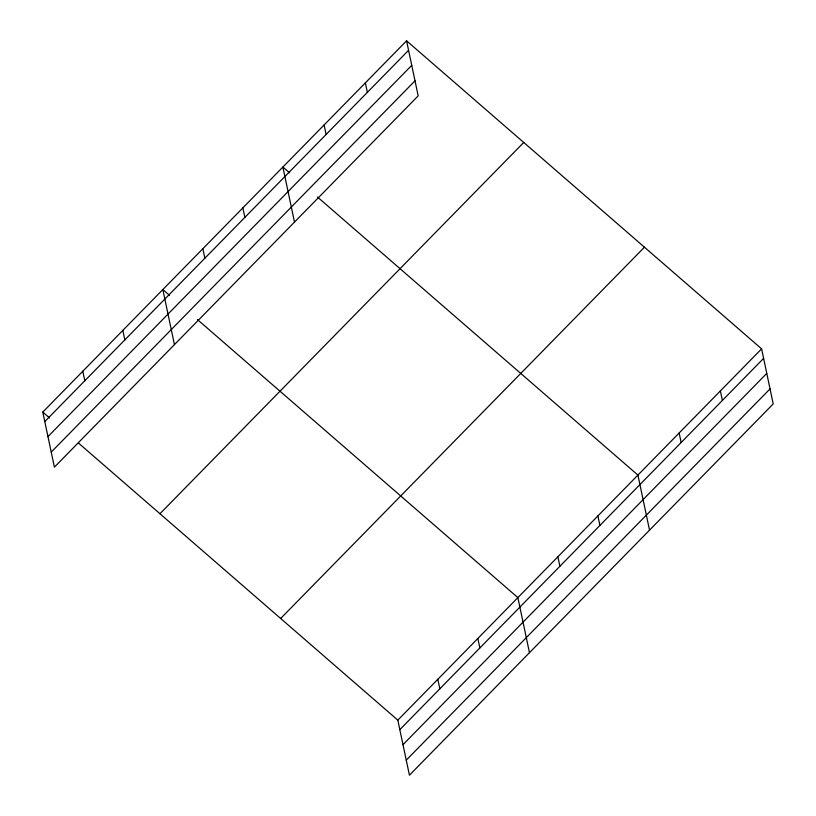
<?xml version="1.0" encoding="UTF-8"?>
<svg xmlns="http://www.w3.org/2000/svg" width="816" height="816" viewBox="0 0 816 816"><rect width="100%" height="100%" fill="white"/><g stroke="black" fill="none" stroke-linecap="round" stroke-linejoin="round"><path stroke-width="1.22" d="M406.572 40.8L418.18 95.86L54.397 467.15L42.789 412.08L406.572 40.8L761.603 348.85L773.211 403.92L409.428 775.2L397.82 720.14L78.326 442.915M44.798 421.586L408.581 50.306M47.96 436.621L411.743 65.341M51.224 452.115L415.007 80.825M159.946 513.743L523.739 142.453M280.663 618.477L644.446 247.197M397.82 720.14L761.603 348.85M399.82 729.647L763.613 358.367M402.992 744.682L766.775 373.391M406.256 760.165L770.039 388.885M289.609 172.87L282.887 167.035L294.494 222.095M317.465 197.033L637.918 475.096L649.526 530.155M169.565 295.392L162.843 289.558L174.44 344.617M197.411 319.556L517.864 597.618L529.472 652.678M42.789 412.08L49.511 417.914M720.375 390.935L722.384 400.442M679.147 433.01L681.146 442.517M597.904 515.936L599.903 525.443M557.889 556.777L559.888 566.284M365.344 82.875L367.353 92.381M477.85 638.459L479.859 647.965M324.115 124.96L326.125 134.467M437.835 679.3L439.844 688.806M242.872 207.876L244.882 217.382M202.858 248.717L204.857 258.223M122.828 330.398L124.828 339.905M82.804 371.239L84.813 380.746"/></g></svg>
